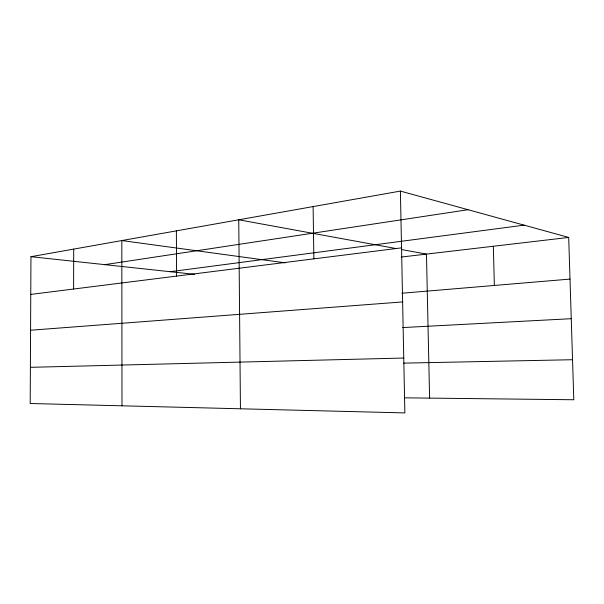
<?xml version="1.0" encoding="UTF-8"?>
<svg xmlns="http://www.w3.org/2000/svg" width="604" height="604" viewBox="0 0 604 604"><rect width="100%" height="100%" fill="white"/><g stroke="black" fill="none" stroke-linecap="round" stroke-linejoin="round"><path stroke-width="0.91" d="M73.612 289.022L73.703 249.105M30.955 256.692L30.2 403.502L404.854 412.917L400.399 191.083L30.955 256.692L194.571 274.329M104.779 264.65L468.07 209.716M170.23 271.702L524.083 225.149M30.766 294.405L401.539 247.851M401.177 257.062L568.696 237.432L573.8 399.757L404.408 397.825M401.902 293.234L570.002 279.093M30.578 330.229L402.626 301.917M402.589 327.579L571.248 318.693M30.389 367.323L403.751 358.036M403.706 363.132L572.539 359.72M285.209 262.838L121.819 240.558L121.985 405.805M396.262 248.584L238.746 219.788L240.445 408.787M401.751 249.588L426.462 254.103L429.595 398.111M400.399 191.083L568.696 237.432M493.332 246.266L494.359 285.458M313.121 206.583L313.861 258.859M176.368 230.871L176.587 276.096"/></g></svg>
